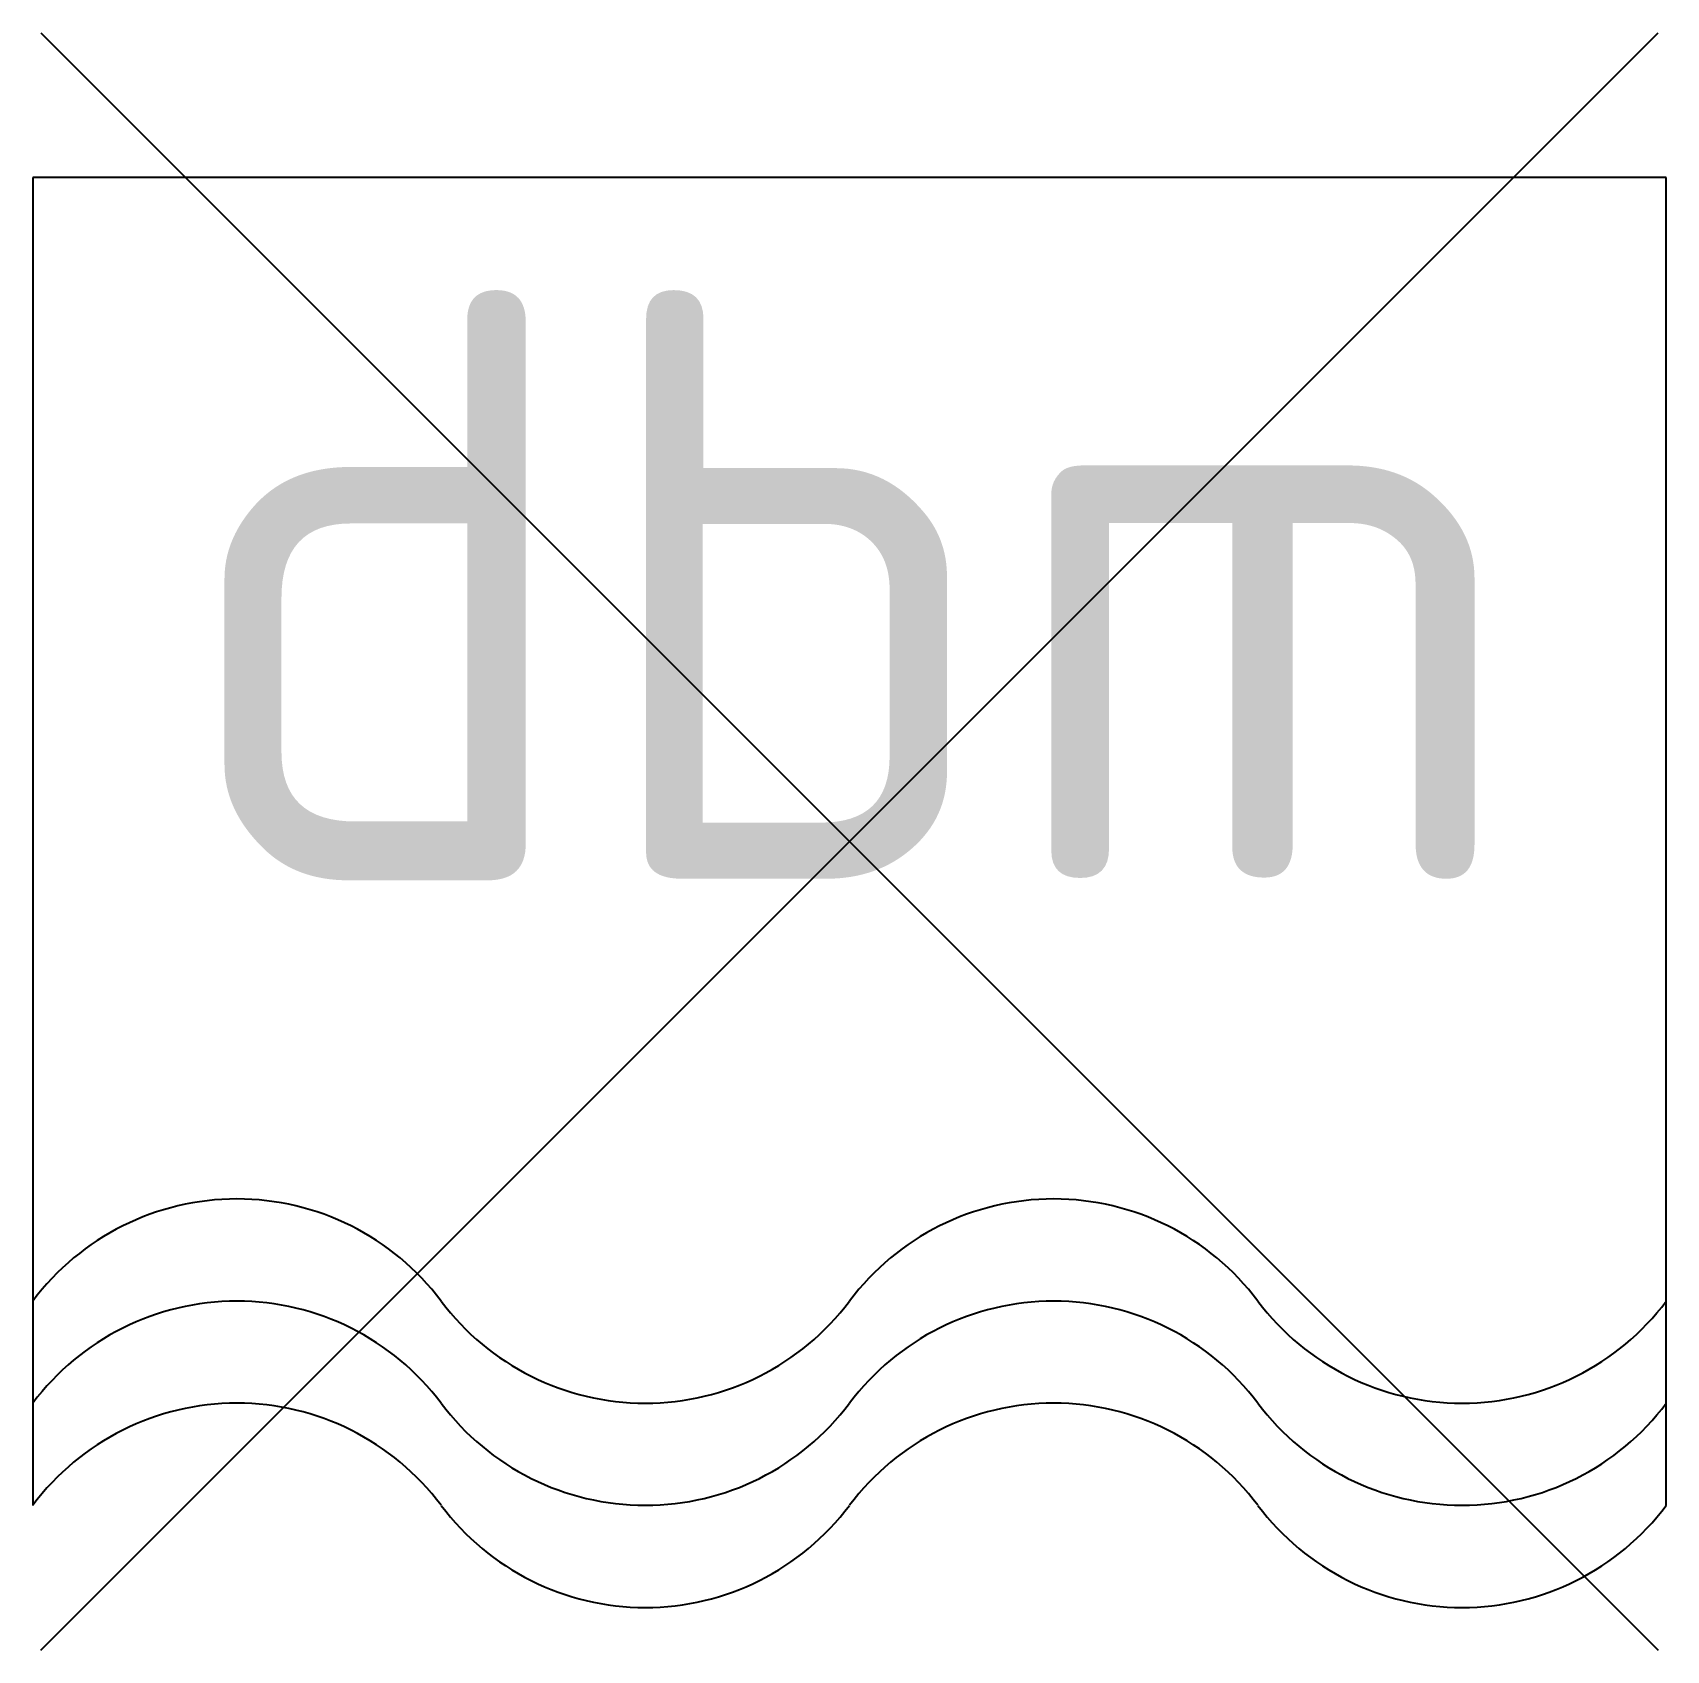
# Model space of a CAD drawing. Header units: metres. Extents: x -2.5 to 2.5, y -3.26 to 1.69.
import ezdxf
from ezdxf.enums import TextEntityAlignment as Align

# ---------------------------------------------------------------- set-up
doc = ezdxf.new("R2010")
doc.units = ezdxf.units.M
doc.styles.add('NLCS-ISO', font='NLCS-ISO.ttf')

msp = doc.modelspace()

# ---------------------------------------------------------------- linework, layer by layer
for p, q in [((2.5, 1.25), (-2.5, 1.25)), ((-2.5, 1.25), (-2.5, -2.8125)), ((2.5, -2.8125), (2.5, 1.25))]:
    msp.add_line(p, q)
at = {"flags": 128}
for points in [[(-2.4749, 1.6936), (2.4749, -3.2561)], [(-2.4749, -3.2561), (2.4749, 1.6936)]]:
    msp.add_lwpolyline(points, dxfattribs=at)
for centre, start, end in [((-1.875, -2.6562), 36.8699, 143.1301), ((0.625, -2.6562), 36.8699, 143.1301), ((-1.875, -2.9688), 36.8699, 143.1301), ((-0.625, -1.7188), 216.8699, 323.1301), ((0.625, -2.9688), 36.8699, 143.1301), ((1.875, -1.7188), 216.8699, 323.1301), ((-1.875, -3.2812), 36.8699, 143.1301), ((0.625, -3.2812), 36.8699, 143.1301), ((-0.625, -2.0312), 216.8699, 323.1301), ((1.875, -2.0312), 216.8699, 323.1301), ((-0.625, -2.3438), 216.8699, 323.1301), ((1.875, -2.3438), 216.8699, 323.1301)]:
    msp.add_arc(centre, 0.7812, start, end)

# ---------------------------------------------------------------- texts
at = {"style": 'NLCS-ISO'}
msp.add_text('dbm', height=1.8, dxfattribs=at).set_placement((0, 0), align=Align.MIDDLE_CENTER)

doc.saveas('drawing.dxf')
